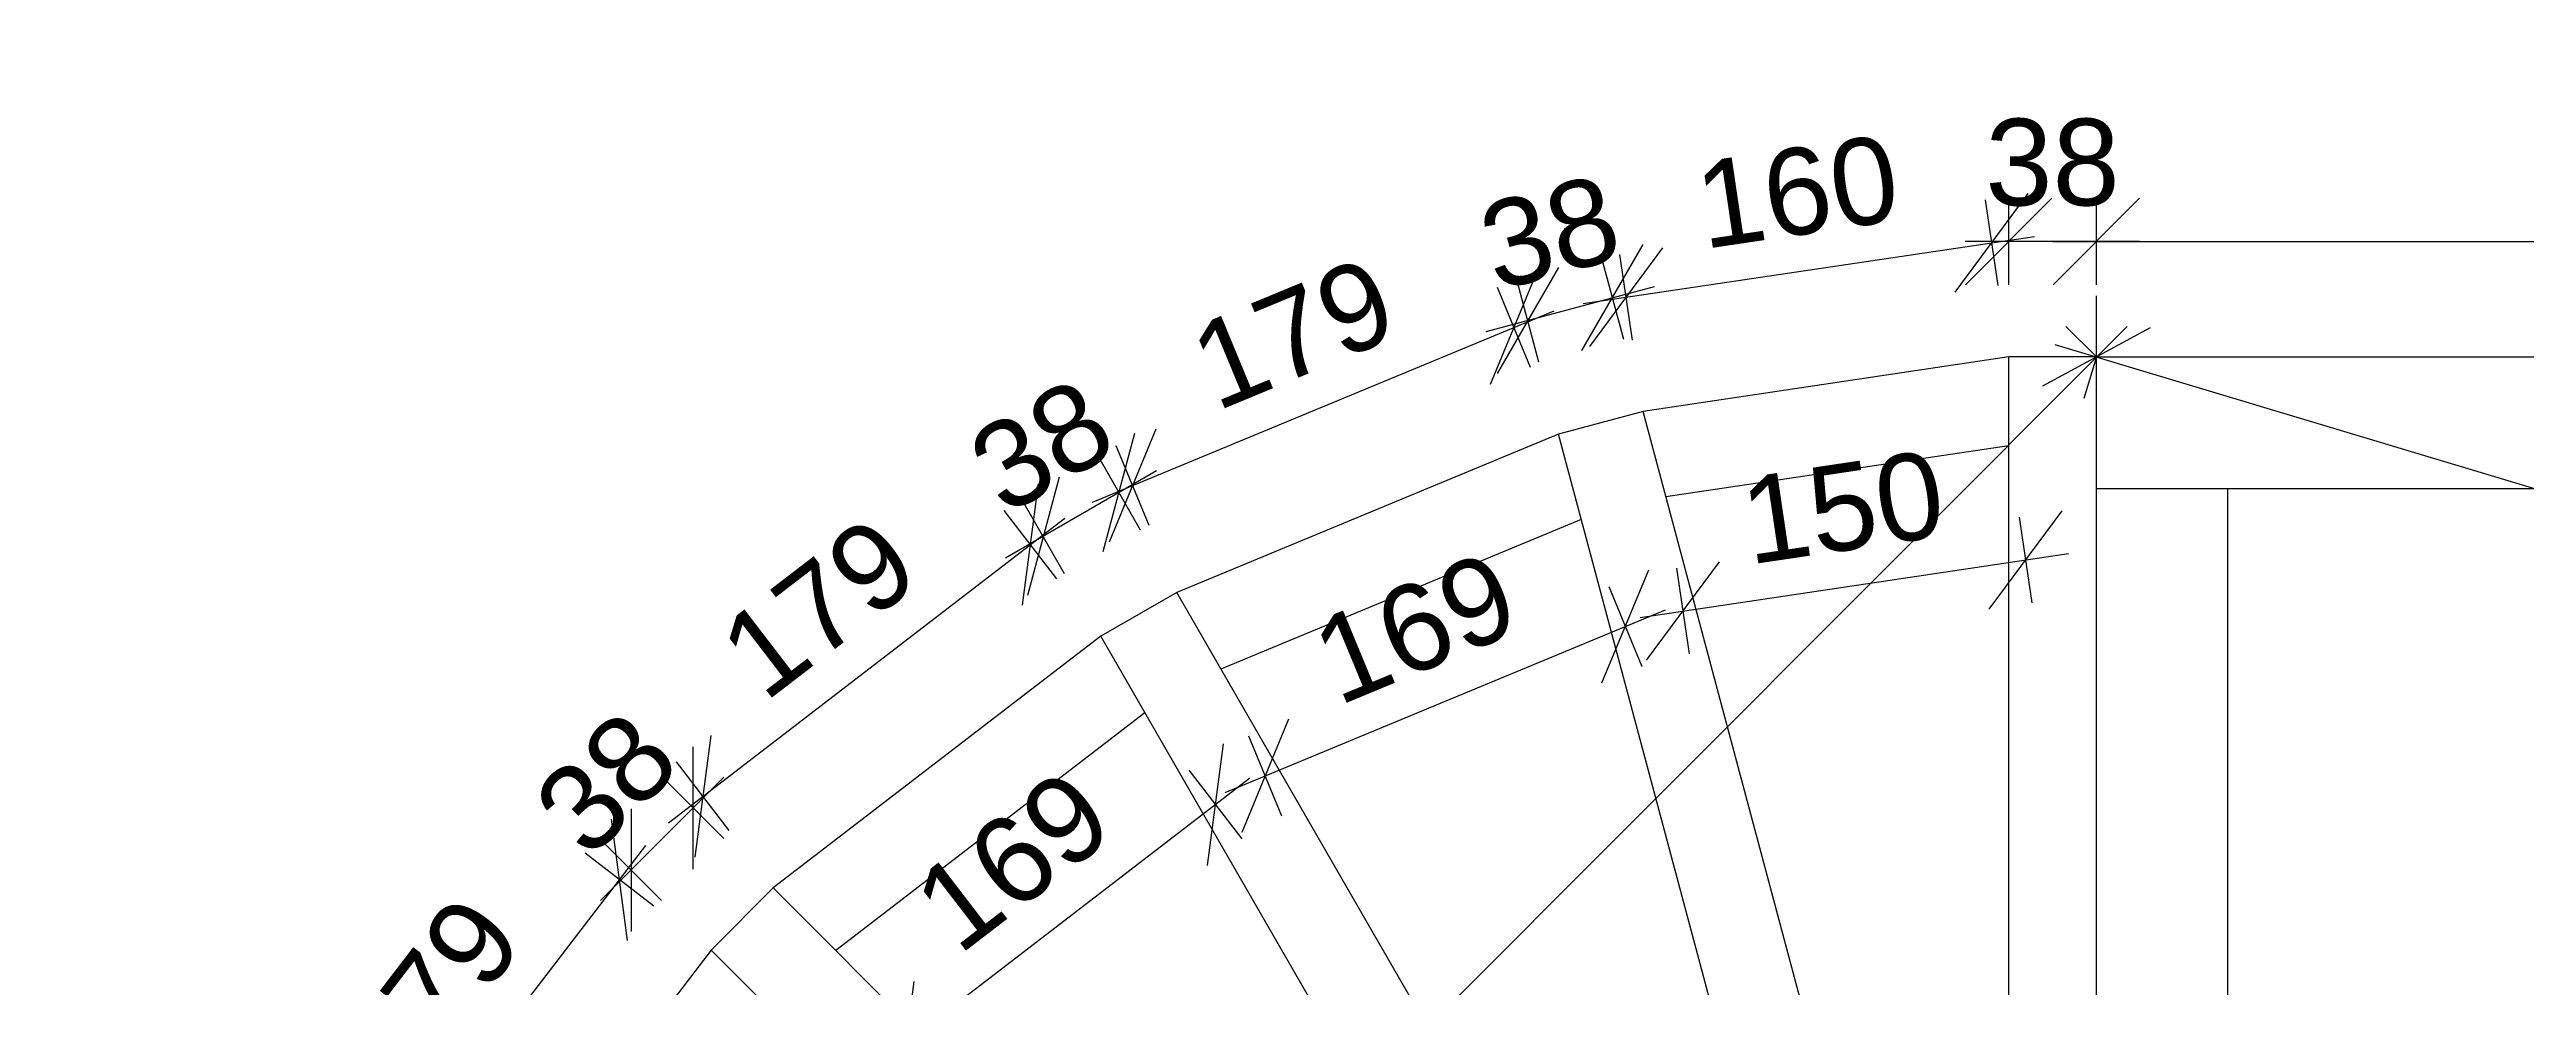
# Model space of a CAD drawing. Header units: millimetres. Extents: x -96270 to 80902, y -48795 to -34727.
# Drawn here: x 63300 to 64373, y -37194 to -36788 of the extents above; entities that cross this region are included whole.
import ezdxf
from ezdxf import colors
from ezdxf.entities.mleader import LeaderData, LeaderLine
from ezdxf.math import Vec2, Vec3

# ---------------------------------------------------------------- set-up
doc = ezdxf.new("R2010")
doc.units = ezdxf.units.MM
doc.layers.get('0').update_dxf_attribs({"lineweight": 25})
doc.layers.add('Mållinje (Afsætning af mål)', color=4, linetype='Continuous', lineweight=9)
doc.layers.add('Tyk fuldstregslinje (Optegning)', color=7, linetype='Continuous', lineweight=30)
doc.styles.add('Annotative', font='arial.ttf')
doc.dimstyles.new('Annotative', dxfattribs={"dimscale": 0, "dimtxt": 2.5, "dimasz": 2.5, "dimexe": 1.25, "dimexo": 1, "dimgap": 1, "dimtad": 1, "dimdec": 0, "dimzin": 0, "dimtxsty": 'Annotative', "dimblk": 'OBLIQUE', "dimcen": 1, "dimdle": 1.25, "dimadec": 0, "dimazin": 0, "dimtfac": 1, "dimtdec": 0, "dimtofl": 0, "dimtmove": 0, "dimatfit": 3, "dimfxl": 1.25, "dimfxlon": 1, "dimtolj": 1, "dimtzin": 0, "dimarcsym": 0})

# ---------------------------------------------------------------- blocks, each defined once
blk = doc.blocks.new('_Oblique')
at = {"color": 0, "linetype": 'ByBlock', "lineweight": -2}
blk.add_line((-0.5, -0.5), (0.5, 0.5), dxfattribs=at)
blk = doc.blocks.new('*D693')
at = {"layer": 'Defpoints', "color": 0, "transparency": 16777216}
for p in [(63546.8, -37147.1), (63586.5, -37177.5), (63477.6, -37319.5)]:
    blk.add_point(p, dxfattribs=at)
at = {"layer": 'Mållinje (Afsætning af mål)', "color": 0, "lineweight": -2, "transparency": 16777216}
for p, q in [((63426.5, -37303.9), (63558.3, -37132.2)), ((63561.7, -37158.5), (63532, -37135.6)), ((63452.8, -37300.4), (63423, -37277.6))]:
    blk.add_line(p, q, dxfattribs=at)
at = {"layer": 'Mållinje (Afsætning af mål)', "color": 0, "lineweight": -2, "transparency": 16777216, "xscale": 37.5, "yscale": 37.5, "zscale": 37.5}
for p, rotation in [((63546.8, -37147.1), 52.49999999999965), ((63437.9, -37289), 232.4999999999996)]:
    blk.add_blockref('_Oblique', p, dxfattribs=dict(at, rotation=rotation))
at = {"layer": 'Mållinje (Afsætning af mål)', "color": 0, "transparency": 16777216, "insert": (63465.3, -37197.3), "char_height": 37.5, "attachment_point": 5, "rotation": 52.5, "style": 'Annotative'}
blk.add_mtext('\\A1;179', dxfattribs=at)
blk = doc.blocks.new('*D694')
at = {"layer": 'Defpoints', "color": 0, "transparency": 16777216}
for p in [(63578.7, -37116), (63613.4, -37150.6), (63586.5, -37177.5)]:
    blk.add_point(p, dxfattribs=at)
at = {"layer": 'Mållinje (Afsætning af mål)', "color": 0, "lineweight": -2, "transparency": 16777216}
for p, q in [((63538.6, -37156.1), (63592, -37102.7)), ((63592, -37129.2), (63565.5, -37102.7)), ((63565.1, -37156.1), (63538.6, -37129.6))]:
    blk.add_line(p, q, dxfattribs=at)
at = {"layer": 'Mållinje (Afsætning af mål)', "color": 0, "lineweight": -2, "transparency": 16777216, "xscale": 37.5, "yscale": 37.5, "zscale": 37.5}
for p, rotation in [((63578.7, -37116), 45), ((63551.9, -37142.9), 225)]:
    blk.add_blockref('_Oblique', p, dxfattribs=dict(at, rotation=rotation))
at = {"layer": 'Mållinje (Afsætning af mål)', "color": 0, "transparency": 16777216, "insert": (63541.1, -37105.3), "char_height": 37.5, "attachment_point": 5, "rotation": 45, "style": 'Annotative'}
blk.add_mtext('\\A1;38', dxfattribs=at)
blk = doc.blocks.new('*D695')
at = {"layer": 'Defpoints', "color": 0, "transparency": 16777216}
for p in [(63724.9, -37002), (63755.4, -37041.7), (63613.4, -37150.6)]:
    blk.add_point(p, dxfattribs=at)
at = {"layer": 'Mållinje (Afsætning af mål)', "color": 0, "lineweight": -2, "transparency": 16777216}
for p, q in [((63568.1, -37122.4), (63739.8, -36990.6)), ((63736.3, -37016.9), (63713.5, -36987.2)), ((63594.4, -37125.8), (63571.5, -37096.1))]:
    blk.add_line(p, q, dxfattribs=at)
at = {"layer": 'Mållinje (Afsætning af mål)', "color": 0, "lineweight": -2, "transparency": 16777216, "xscale": 37.5, "yscale": 37.5, "zscale": 37.5}
for p, rotation in [((63724.9, -37002), 37.50000000000176), ((63582.9, -37111), 217.5000000000017)]:
    blk.add_blockref('_Oblique', p, dxfattribs=dict(at, rotation=rotation))
at = {"layer": 'Mållinje (Afsætning af mål)', "color": 0, "transparency": 16777216, "insert": (63633.1, -37029.4), "char_height": 37.5, "attachment_point": 5, "rotation": 37.5, "style": 'Annotative'}
blk.add_mtext('\\A1;179', dxfattribs=at)
blk = doc.blocks.new('*D710')
at = {"layer": 'Defpoints', "color": 0, "transparency": 16777216}
for p in [(63763.3, -36979.4), (63788.3, -37022.7), (63755.4, -37041.7)]:
    blk.add_point(p, dxfattribs=at)
at = {"layer": 'Mållinje (Afsætning af mål)', "color": 0, "lineweight": -2, "transparency": 16777216}
for p, q in [((63772.6, -36995.7), (63753.9, -36963.2)), ((63714.1, -37007.8), (63779.5, -36970)), ((63739.7, -37014.7), (63721, -36982.2))]:
    blk.add_line(p, q, dxfattribs=at)
at = {"layer": 'Mållinje (Afsætning af mål)', "color": 0, "lineweight": -2, "transparency": 16777216, "xscale": 37.5, "yscale": 37.5, "zscale": 37.5}
for p, rotation in [((63763.3, -36979.4), 30.00000000000061), ((63730.4, -36998.4), 210.0000000000006)]:
    blk.add_blockref('_Oblique', p, dxfattribs=dict(at, rotation=rotation))
at = {"layer": 'Mållinje (Afsætning af mål)', "color": 0, "transparency": 16777216, "insert": (63729.7, -36959.3), "char_height": 37.5, "attachment_point": 5, "rotation": 30, "style": 'Annotative'}
blk.add_mtext('\\A1;38', dxfattribs=at)
blk = doc.blocks.new('*D711')
at = {"layer": 'Defpoints', "color": 0, "transparency": 16777216}
for p in [(63977.1, -36895.1), (63990.3, -36944.4), (63953.6, -36954.2)]:
    blk.add_point(p, dxfattribs=at)
at = {"layer": 'Mållinje (Afsætning af mål)', "color": 0, "lineweight": -2, "transparency": 16777216}
for p, q in [((63981.9, -36913.2), (63972.2, -36877)), ((63922.3, -36909.8), (63995.2, -36890.3)), ((63945.2, -36923.1), (63935.5, -36886.8))]:
    blk.add_line(p, q, dxfattribs=at)
at = {"layer": 'Mållinje (Afsætning af mål)', "color": 0, "lineweight": -2, "transparency": 16777216, "xscale": 37.5, "yscale": 37.5, "zscale": 37.5}
for p, rotation in [((63977.1, -36895.1), 15.00000000000647), ((63940.4, -36905), 195.0000000000065)]:
    blk.add_blockref('_Oblique', p, dxfattribs=dict(at, rotation=rotation))
at = {"layer": 'Mållinje (Afsætning af mål)', "color": 0, "transparency": 16777216, "insert": (63949.9, -36867), "char_height": 37.5, "attachment_point": 5, "rotation": 15, "style": 'Annotative'}
blk.add_mtext('\\A1;38', dxfattribs=at)
blk = doc.blocks.new('*D712')
at = {"layer": 'Defpoints', "color": 0, "transparency": 16777216}
for p in [(63934.4, -36908), (63953.6, -36954.2), (63788.3, -37022.7)]:
    blk.add_point(p, dxfattribs=at)
at = {"layer": 'Mållinje (Afsætning af mål)', "color": 0, "lineweight": -2, "transparency": 16777216}
for p, q in [((63941.6, -36925.3), (63927.3, -36890.7)), ((63751.8, -36983.7), (63951.8, -36900.9)), ((63776.3, -36993.8), (63762, -36959.2))]:
    blk.add_line(p, q, dxfattribs=at)
at = {"layer": 'Mållinje (Afsætning af mål)', "color": 0, "lineweight": -2, "transparency": 16777216, "xscale": 37.5, "yscale": 37.5, "zscale": 37.5}
for p, rotation in [((63934.4, -36908), 22.50000000000002), ((63769.1, -36976.5), 202.5000000000001)]:
    blk.add_blockref('_Oblique', p, dxfattribs=dict(at, rotation=rotation))
at = {"layer": 'Mållinje (Afsætning af mål)', "color": 0, "transparency": 16777216, "insert": (63838.7, -36910.7), "char_height": 37.5, "attachment_point": 5, "rotation": 22.5, "style": 'Annotative'}
blk.add_mtext('\\A1;179', dxfattribs=at)
blk = doc.blocks.new('*D713')
at = {"layer": 'Defpoints', "color": 0, "transparency": 16777216}
for p in [(64141.3, -36871.4), (64148.7, -36920.8), (63990.3, -36944.4)]:
    blk.add_point(p, dxfattribs=at)
at = {"layer": 'Mållinje (Afsætning af mål)', "color": 0, "lineweight": -2, "transparency": 16777216}
for p, q in [((64144.1, -36889.9), (64138.6, -36852.8)), ((63964.4, -36897.7), (64159.9, -36868.6)), ((63985.7, -36913.5), (63980.2, -36876.4))]:
    blk.add_line(p, q, dxfattribs=at)
at = {"layer": 'Mållinje (Afsætning af mål)', "color": 0, "lineweight": -2, "transparency": 16777216, "xscale": 37.5, "yscale": 37.5, "zscale": 37.5}
for p, rotation in [((64141.3, -36871.4), 8.464412064101724), ((63982.9, -36894.9), 188.4644120641017)]:
    blk.add_blockref('_Oblique', p, dxfattribs=dict(at, rotation=rotation))
at = {"layer": 'Mållinje (Afsætning af mål)', "color": 0, "transparency": 16777216, "insert": (64057.1, -36849.4), "char_height": 37.5, "attachment_point": 5, "rotation": 8.4644, "style": 'Annotative'}
blk.add_mtext('\\A1;160', dxfattribs=at)
blk = doc.blocks.new('*D714')
at = {"layer": 'Defpoints', "color": 0, "transparency": 16777216}
for p in [(66186.7, -36870.8), (64186.7, -36920.8), (66186.7, -36920.8)]:
    blk.add_point(p, dxfattribs=at)
at = {"layer": 'Mållinje (Afsætning af mål)', "color": 0, "lineweight": -2, "transparency": 16777216}
for p, q in [((64186.7, -36889.6), (64186.7, -36852.1)), ((66186.7, -36889.6), (66186.7, -36852.1)), ((64167.9, -36870.8), (66205.4, -36870.8))]:
    blk.add_line(p, q, dxfattribs=at)
at = {"layer": 'Mållinje (Afsætning af mål)', "color": 0, "lineweight": -2, "transparency": 16777216, "xscale": 37.5, "yscale": 37.5, "zscale": 37.5, "rotation": 180}
blk.add_blockref('_Oblique', (64186.7, -36870.8), dxfattribs=at)
at = {"layer": 'Mållinje (Afsætning af mål)', "color": 0, "lineweight": -2, "transparency": 16777216, "xscale": 37.5, "yscale": 37.5, "zscale": 37.5}
blk.add_blockref('_Oblique', (66186.7, -36870.8), dxfattribs=at)
at = {"layer": 'Mållinje (Afsætning af mål)', "color": 0, "transparency": 16777216, "insert": (65186.7, -36836.7), "char_height": 37.5, "attachment_point": 5, "style": 'Annotative'}
blk.add_mtext('\\A1;2000', dxfattribs=at)
blk = doc.blocks.new('*D716')
at = {"layer": 'Defpoints', "color": 0, "transparency": 16777216}
for p in [(64148.7, -36870.8), (64148.7, -36920.8), (64186.7, -36920.8)]:
    blk.add_point(p, dxfattribs=at)
at = {"layer": 'Mållinje (Afsætning af mål)', "color": 0, "lineweight": -2, "transparency": 16777216}
for p, q in [((64148.7, -36889.6), (64148.7, -36852.1)), ((64186.7, -36889.6), (64186.7, -36852.1)), ((64205.4, -36870.8), (64129.9, -36870.8))]:
    blk.add_line(p, q, dxfattribs=at)
at = {"layer": 'Mållinje (Afsætning af mål)', "color": 0, "lineweight": -2, "transparency": 16777216, "xscale": 37.5, "yscale": 37.5, "zscale": 37.5, "rotation": 180}
blk.add_blockref('_Oblique', (64148.7, -36870.8), dxfattribs=at)
at = {"layer": 'Mållinje (Afsætning af mål)', "color": 0, "lineweight": -2, "transparency": 16777216, "xscale": 37.5, "yscale": 37.5, "zscale": 37.5}
blk.add_blockref('_Oblique', (64186.7, -36870.8), dxfattribs=at)
at = {"layer": 'Mållinje (Afsætning af mål)', "color": 0, "transparency": 16777216, "insert": (64167.7, -36836.7), "char_height": 37.5, "attachment_point": 5, "style": 'Annotative'}
blk.add_mtext('\\A1;38', dxfattribs=at)
blk = doc.blocks.new('*D723')
at = {"layer": 'Defpoints', "color": 0, "transparency": 16777216}
for p in [(64186.7, -36920.8), (66186.7, -37520.6), (66186.7, -37520.6)]:
    blk.add_point(p, dxfattribs=at)
at = {"layer": 'Mållinje (Afsætning af mål)', "color": 0, "lineweight": -2, "transparency": 16777216}
for p, q in [((64168.7, -36915.4), (66204.7, -37526)), ((64186.7, -36920.8), (64181.3, -36938.8)), ((66186.7, -37520.6), (66181.3, -37538.6))]:
    blk.add_line(p, q, dxfattribs=at)
at = {"layer": 'Mållinje (Afsætning af mål)', "color": 0, "lineweight": -2, "transparency": 16777216, "xscale": 37.5, "yscale": 37.5, "zscale": 37.5}
for p, rotation in [((64186.7, -36920.8), 163.3050588094748), ((66186.7, -37520.6), 343.3050588094748)]:
    blk.add_blockref('_Oblique', p, dxfattribs=dict(at, rotation=rotation))
at = {"layer": 'Mållinje (Afsætning af mål)', "color": 0, "transparency": 16777216, "insert": (65196.5, -37188), "char_height": 37.5, "attachment_point": 5, "rotation": 343.3051, "style": 'Annotative'}
blk.add_mtext('\\A1;2088', dxfattribs=at)
blk = doc.blocks.new('*D685')
at = {"layer": 'Defpoints', "color": 0, "transparency": 16777216}
for p in [(63774.5, -37074.9), (63805, -37114.6), (63640.5, -37177.7)]:
    blk.add_point(p, dxfattribs=at)
at = {"layer": 'Mållinje (Afsætning af mål)', "color": 0, "lineweight": -2, "transparency": 16777216}
for p, q in [((63656.1, -37228.8), (63819.8, -37103.1)), ((63793.5, -37099.7), (63816.4, -37129.4)), ((63659.5, -37202.5), (63682.3, -37232.3))]:
    blk.add_line(p, q, dxfattribs=at)
at = {"layer": 'Mållinje (Afsætning af mål)', "color": 0, "lineweight": -2, "transparency": 16777216, "xscale": 37.5, "yscale": 37.5, "zscale": 37.5}
for p, rotation in [((63805, -37114.6), 37.49999999999902), ((63670.9, -37217.4), 217.499999999999)]:
    blk.add_blockref('_Oblique', p, dxfattribs=dict(at, rotation=rotation))
at = {"layer": 'Mållinje (Afsætning af mål)', "color": 0, "transparency": 16777216, "insert": (63717.2, -37138.9), "char_height": 37.5, "attachment_point": 5, "rotation": 37.5, "style": 'Annotative'}
blk.add_mtext('\\A1;169', dxfattribs=at)
blk = doc.blocks.new('*D686')
at = {"layer": 'Defpoints', "color": 0, "transparency": 16777216}
for p in [(63963.5, -36991.2), (63982.6, -37037.4), (63807.4, -37055.9)]:
    blk.add_point(p, dxfattribs=at)
at = {"layer": 'Mållinje (Afsætning af mål)', "color": 0, "lineweight": -2, "transparency": 16777216}
for p, q in [((63975.5, -37020.1), (63989.8, -37054.8)), ((63809.2, -37109.3), (64000, -37030.3)), ((63819.4, -37084.8), (63833.7, -37119.4))]:
    blk.add_line(p, q, dxfattribs=at)
at = {"layer": 'Mållinje (Afsætning af mål)', "color": 0, "lineweight": -2, "transparency": 16777216, "xscale": 37.5, "yscale": 37.5, "zscale": 37.5}
for p, rotation in [((63982.6, -37037.4), 22.49999999999574), ((63826.6, -37102.1), 202.4999999999957)]:
    blk.add_blockref('_Oblique', p, dxfattribs=dict(at, rotation=rotation))
at = {"layer": 'Mållinje (Afsætning af mål)', "color": 0, "transparency": 16777216, "insert": (63891.5, -37038.2), "char_height": 37.5, "attachment_point": 5, "rotation": 22.5, "style": 'Annotative'}
blk.add_mtext('\\A1;169', dxfattribs=at)
blk = doc.blocks.new('*D687')
at = {"layer": 'Defpoints', "color": 0, "transparency": 16777216}
for p in [(64148.7, -36959.2), (64000.2, -36981.3), (64156.1, -37008.7)]:
    blk.add_point(p, dxfattribs=at)
at = {"layer": 'Mållinje (Afsætning af mål)', "color": 0, "lineweight": -2, "transparency": 16777216}
for p, q in [((64153.3, -36990.1), (64158.8, -37027.2)), ((63989, -37033.5), (64174.6, -37005.9)), ((64004.8, -37012.2), (64010.3, -37049.3))]:
    blk.add_line(p, q, dxfattribs=at)
at = {"layer": 'Mållinje (Afsætning af mål)', "color": 0, "lineweight": -2, "transparency": 16777216, "xscale": 37.5, "yscale": 37.5, "zscale": 37.5}
for p, rotation in [((64156.1, -37008.7), 8.464412064102271), ((64007.5, -37030.8), 188.4644120641022)]:
    blk.add_blockref('_Oblique', p, dxfattribs=dict(at, rotation=rotation))
at = {"layer": 'Mållinje (Afsætning af mål)', "color": 0, "transparency": 16777216, "insert": (64076.8, -36986), "char_height": 37.5, "attachment_point": 5, "rotation": 8.4644, "style": 'Annotative'}
blk.add_mtext('\\A1;150', dxfattribs=at)
blk = doc.blocks.new('*D689')
at = {"layer": 'Defpoints', "color": 0, "transparency": 16777216}
for p in [(64186.7, -36920.8), (64186.7, -36920.8), (63357.2, -37750.5)]:
    blk.add_point(p, dxfattribs=at)
at = {"layer": 'Mållinje (Afsætning af mål)', "color": 0, "lineweight": -2, "transparency": 16777216}
for p, q in [((63344, -37763.8), (64200, -36907.6)), ((64186.7, -36920.8), (64173.4, -36907.6)), ((63357.2, -37750.5), (63344, -37737.3))]:
    blk.add_line(p, q, dxfattribs=at)
at = {"layer": 'Mållinje (Afsætning af mål)', "color": 0, "lineweight": -2, "transparency": 16777216, "xscale": 37.5, "yscale": 37.5, "zscale": 37.5}
for p, rotation in [((64186.7, -36920.8), 45.0086126468745), ((63357.2, -37750.5), 225.0086126468745)]:
    blk.add_blockref('_Oblique', p, dxfattribs=dict(at, rotation=rotation))
at = {"layer": 'Mållinje (Afsætning af mål)', "color": 0, "transparency": 16777216, "insert": (63747.8, -37311.5), "char_height": 37.5, "attachment_point": 5, "rotation": 45.0086, "style": 'Annotative'}
blk.add_mtext('\\A1;1173', dxfattribs=at)

msp = doc.modelspace()

# ---------------------------------------------------------------- linework, layer by layer
at = {"layer": 'Tyk fuldstregslinje (Optegning)'}
for p, q in [((64148.7, -36920.8), (63990.3, -36944.4)), ((64148.7, -37524), (64148.7, -36920.8)), ((64186.7, -36920.8), (64148.7, -36920.8)), ((64186.7, -36920.8), (66186.7, -36920.8)), ((64186.7, -37520.8), (64186.7, -36920.8)), ((63990.3, -36944.4), (63953.6, -36954.2)), ((64145.7, -37524.5), (63990.3, -36944.4)), ((63953.6, -36954.2), (63788.3, -37022.7)), ((64109, -37534.3), (63953.6, -36954.2)), ((64148.7, -36959.2), (64000.2, -36981.3)), ((64186.7, -36977.8), (66186.7, -36977.8)), ((64243.7, -37463.8), (64243.7, -36977.8)), ((63963.5, -36991.2), (63807.4, -37055.9)), ((63788.3, -37022.7), (63755.4, -37041.7)), ((64088.5, -37542.8), (63788.3, -37022.7)), ((63755.4, -37041.7), (63613.4, -37150.6)), ((64055.6, -37561.8), (63755.4, -37041.7)), ((63774.5, -37074.9), (63640.5, -37177.7)), ((63613.4, -37150.6), (63586.5, -37177.5)), ((64038.1, -37575.3), (63613.4, -37150.6)), ((63586.5, -37177.5), (63477.6, -37319.5)), ((64011.2, -37602.2), (63586.5, -37177.5))]:
    msp.add_line(p, q, dxfattribs=at)

# ---------------------------------------------------------------- dimensions: what is measured, and where the dimension line sits
at = {"layer": 'Mållinje (Afsætning af mål)'}
for p1, p2, distance, picture, middle in [((63990.3, -36944.4), (64148.7, -36920.8), 50, '*D713', (64057.1, -36849.4)), ((64186.7, -36920.8), (66186.7, -36920.8), 50, '*D714', (65186.7, -36836.7)), ((63788.3, -37022.7), (63953.6, -36954.2), 50, '*D712', (63838.7, -36910.7)), ((63357.2, -37750.5), (64186.7, -36920.8), 0, '*D689', (63747.8, -37311.5)), ((64186.7, -36920.8), (66186.7, -37520.6), 0, '*D723', (65196.5, -37188)), ((64000.2, -36981.3), (64148.7, -36959.2), -50, '*D687', (64076.8, -36986)), ((63613.4, -37150.6), (63755.4, -37041.7), 50, '*D695', (63633.1, -37029.4)), ((63807.4, -37055.9), (63963.5, -36991.2), -50, '*D686', (63891.5, -37038.2)), ((63640.5, -37177.7), (63774.5, -37074.9), -50, '*D685', (63717.2, -37138.9)), ((63477.6, -37319.5), (63586.5, -37177.5), 50, '*D693', (63465.3, -37197.3))]:
    dim = msp.add_aligned_dim(p1=p1, p2=p2, distance=distance, dimstyle='Annotative', dxfattribs=at)
    dim.commit()
    dim.dimension.update_dxf_attribs({"geometry": picture, "text_midpoint": middle})
for base, p1, p2, angle, picture, middle in [((64148.7, -36870.8), (64186.7, -36920.8), (64148.7, -36920.8), 180, '*D716', (64167.7, -36870.8)), ((63977.1, -36895.1), (63953.6, -36954.2), (63990.3, -36944.4), 15, '*D711', (63958.7, -36900)), ((63763.3, -36979.4), (63755.4, -37041.7), (63788.3, -37022.7), 30, '*D710', (63746.8, -36988.9)), ((63578.7, -37116), (63586.5, -37177.5), (63613.4, -37150.6), 45, '*D694', (63565.3, -37129.4))]:
    dim = msp.add_linear_dim(base=base, p1=p1, p2=p2, angle=angle, dimstyle='Annotative', dxfattribs=at)
    dim.commit()
    dim.dimension.update_dxf_attribs({"geometry": picture, "text_midpoint": middle, "dimtype": 161})

# ---------------------------------------------------------------- leaders
at = {"layer": 'Mållinje (Afsætning af mål)', "ltscale": 50}
ml = msp.add_multileader_mtext('Standard', dxfattribs=at)
ml.set_content('SPOT 6', color=256)
ml.set_leader_properties()
ml.build(insert=Vec2(0, 0))
ml.multileader.update_dxf_attribs({"text_right_attachment_type": 6, "dogleg_length": 0.36, "arrow_head_size": 200, "scale": 50})
ctx = ml.context
ctx.base_point, ctx.scale, ctx.char_height, ctx.arrow_head_size, ctx.landing_gap_size, ctx.plane_origin = Vec3(4278, -36762.1), 50, 200, 200, 100, Vec3(4009.2, -37061.1)
ctx.right_attachment = 6
notes = []
notes.append((ctx, [(0, (1, 1, 0), (4260, -36762.1), (1, 0), 18, [(0, [(4009.2, -37061.1)], 0, [])])]))
ctx.mtext.insert, ctx.mtext.width, ctx.mtext.flow_direction = Vec3(4378, -36662.1), 1473.722, 5
for ctx, leaders in notes:
    for number, flags, end, landing, length, lines in leaders:
        leader = LeaderData()
        leader.index, (leader.has_last_leader_line, leader.has_dogleg_vector, leader.attachment_direction) = number, flags
        leader.last_leader_point, leader.dogleg_vector, leader.dogleg_length = Vec3(end), Vec3(landing), length
        for number, points, colour, breaks in lines:
            line = LeaderLine()
            line.index, line.vertices, line.color, line.breaks = number, Vec3.list(points), colors.encode_raw_color(colour), breaks
            leader.lines.append(line)
        ctx.leaders.append(leader)

doc.saveas('drawing.dxf')
